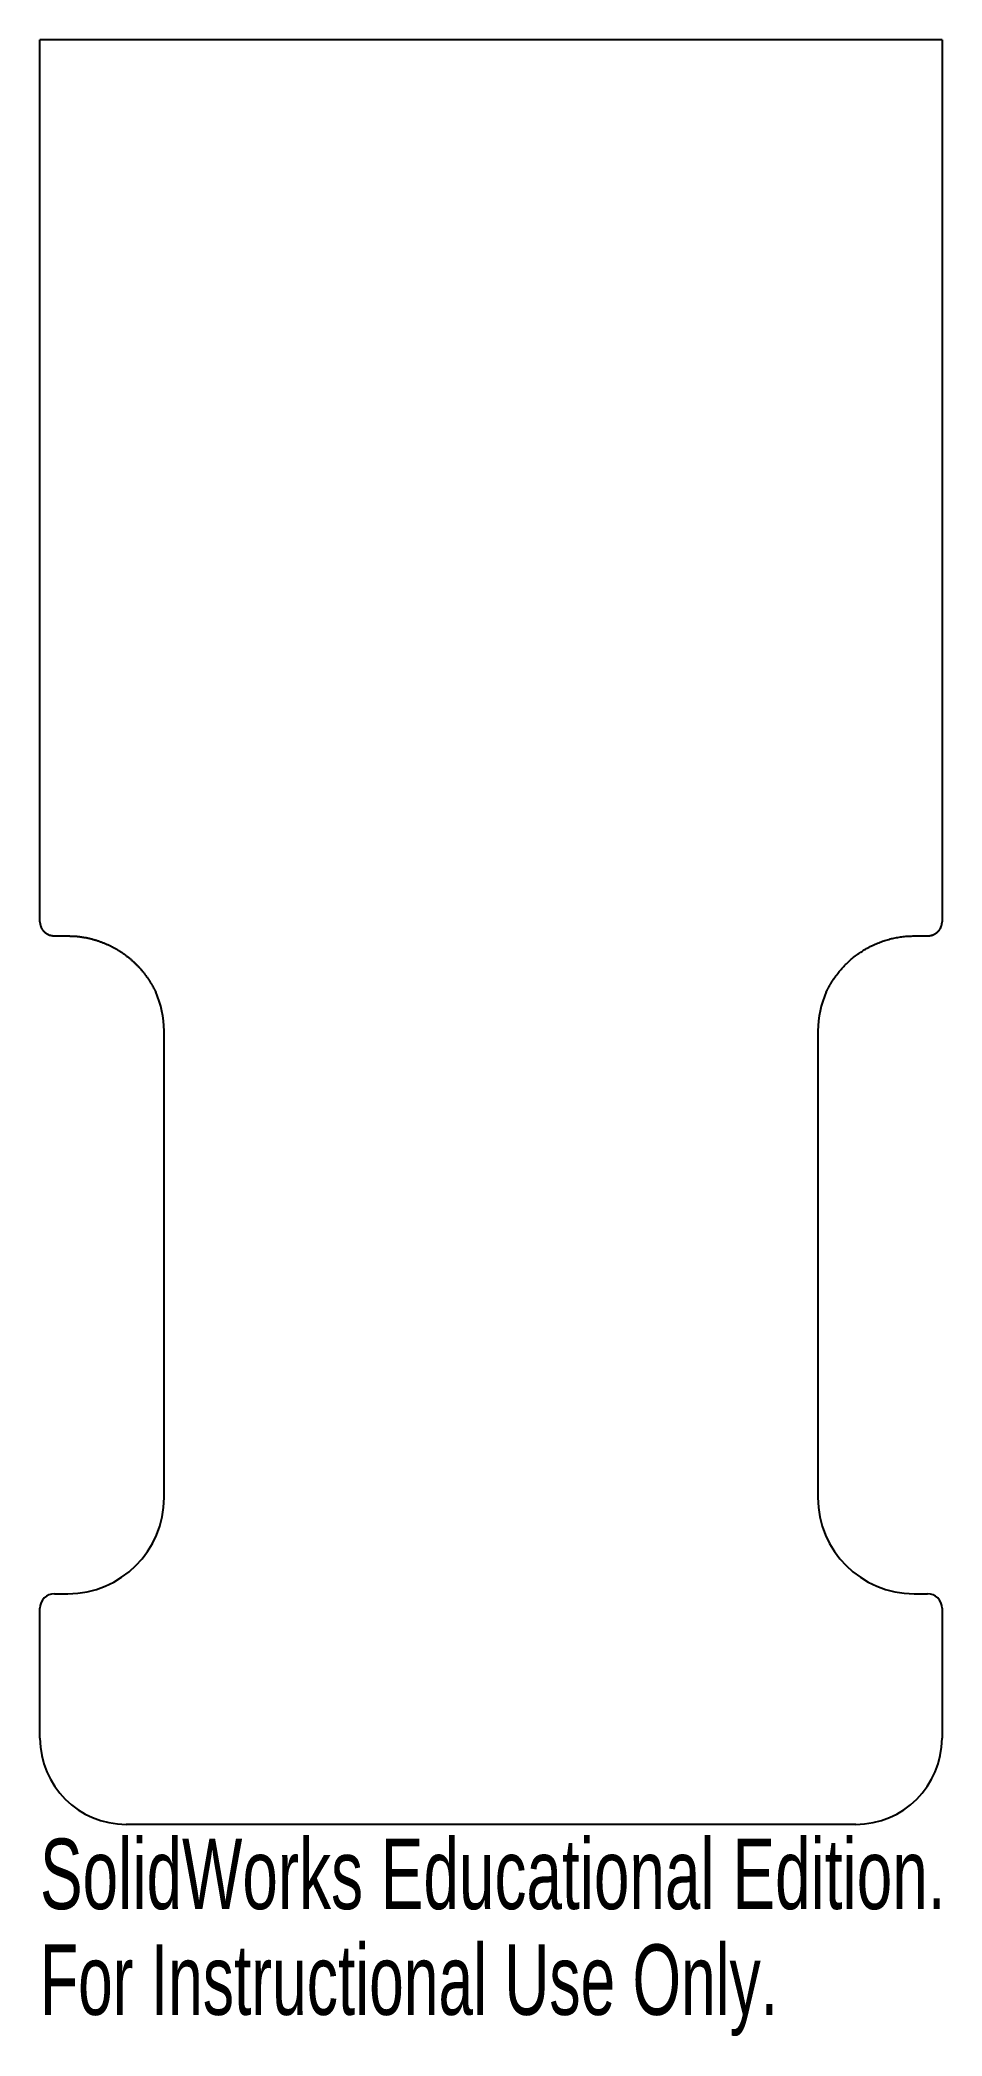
# Model space of a CAD drawing. Extents: x 0.2 to 6.3, y -8.7 to 5.
import ezdxf
from ezdxf.enums import TextEntityAlignment as Align

# ---------------------------------------------------------------- set-up
doc = ezdxf.new("R2010")
doc.units = 0
doc.layers.get('0').update_dxf_attribs({"linetype": 'CONTINUOUS'})

msp = doc.modelspace()

# ---------------------------------------------------------------- linework, layer by layer
at = {"color": 7, "linetype": 'CONTINUOUS'}
for p, q in [((6.341, 5.024), (0.159, 5.024)), ((0.159, -1.023), (0.159, 5.024)), ((6.341, 5.024), (6.341, -1.023)), ((0.259, -1.12), (0.35, -1.12)), ((6.15, -1.12), (6.241, -1.12)), ((1.009, -4.972), (1.009, -1.772)), ((5.491, -1.772), (5.491, -4.972)), ((0.159, -6.622), (0.159, -5.731)), ((0.259, -5.631), (0.35, -5.631)), ((6.15, -5.631), (6.241, -5.631)), ((6.341, -5.731), (6.341, -6.622)), ((5.75, -7.214), (0.75, -7.214))]:
    msp.add_line(p, q, dxfattribs=at)
for points in [[(0.159, -1.023), (0.159, -1.025), (0.159, -1.027), (0.159, -1.029), (0.159, -1.031), (0.16, -1.033), (0.16, -1.035), (0.16, -1.037), (0.161, -1.039), (0.161, -1.041), (0.161, -1.042), (0.162, -1.044), (0.162, -1.046), (0.162, -1.047), (0.163, -1.049), (0.163, -1.051), (0.163, -1.052), (0.164, -1.054), (0.164, -1.055), (0.165, -1.056), (0.165, -1.058), (0.166, -1.059), (0.166, -1.061), (0.167, -1.062), (0.168, -1.064), (0.169, -1.066), (0.17, -1.067), (0.17, -1.069), (0.171, -1.07), (0.172, -1.072), (0.173, -1.073), (0.174, -1.075), (0.175, -1.076), (0.176, -1.078), (0.177, -1.079), (0.178, -1.081), (0.179, -1.082), (0.18, -1.083), (0.181, -1.085), (0.182, -1.086), (0.184, -1.087), (0.185, -1.089), (0.186, -1.09), (0.187, -1.091), (0.188, -1.092), (0.19, -1.093), (0.191, -1.095), (0.192, -1.096), (0.194, -1.097), (0.195, -1.098), (0.196, -1.099), (0.198, -1.1), (0.199, -1.101), (0.2, -1.102), (0.202, -1.103), (0.203, -1.104), (0.205, -1.105), (0.206, -1.106), (0.207, -1.106), (0.209, -1.107), (0.21, -1.108), (0.212, -1.109), (0.213, -1.11), (0.215, -1.11), (0.217, -1.111), (0.218, -1.112), (0.22, -1.112), (0.221, -1.113), (0.223, -1.114), (0.225, -1.114), (0.226, -1.115), (0.228, -1.115), (0.23, -1.116), (0.231, -1.116), (0.233, -1.117), (0.235, -1.117), (0.236, -1.117), (0.238, -1.118), (0.24, -1.118), (0.242, -1.118), (0.244, -1.119), (0.245, -1.119), (0.247, -1.119), (0.249, -1.12), (0.251, -1.12), (0.253, -1.12), (0.255, -1.12), (0.257, -1.12), (0.259, -1.12)], [(6.241, -1.12), (6.243, -1.12), (6.245, -1.12), (6.247, -1.12), (6.249, -1.12), (6.251, -1.12), (6.253, -1.119), (6.254, -1.119), (6.256, -1.119), (6.258, -1.119), (6.26, -1.118), (6.262, -1.118), (6.263, -1.118), (6.265, -1.117), (6.267, -1.117), (6.268, -1.117), (6.27, -1.116), (6.272, -1.116), (6.273, -1.115), (6.275, -1.115), (6.277, -1.114), (6.278, -1.113), (6.28, -1.113), (6.281, -1.112), (6.283, -1.112), (6.285, -1.111), (6.286, -1.11), (6.288, -1.109), (6.289, -1.109), (6.291, -1.108), (6.292, -1.107), (6.294, -1.106), (6.295, -1.105), (6.296, -1.104), (6.298, -1.103), (6.299, -1.102), (6.301, -1.101), (6.302, -1.1), (6.303, -1.099), (6.305, -1.098), (6.306, -1.097), (6.308, -1.096), (6.309, -1.095), (6.31, -1.094), (6.311, -1.092), (6.313, -1.091), (6.314, -1.09), (6.315, -1.088), (6.317, -1.087), (6.318, -1.086), (6.319, -1.085), (6.32, -1.083), (6.321, -1.082), (6.322, -1.08), (6.323, -1.079), (6.324, -1.078), (6.325, -1.076), (6.326, -1.075), (6.327, -1.073), (6.328, -1.072), (6.329, -1.07), (6.33, -1.069), (6.331, -1.067), (6.331, -1.065), (6.332, -1.064), (6.333, -1.062), (6.334, -1.061), (6.334, -1.059), (6.335, -1.058), (6.335, -1.057), (6.336, -1.055), (6.336, -1.054), (6.337, -1.052), (6.337, -1.051), (6.337, -1.049), (6.338, -1.048), (6.338, -1.046), (6.339, -1.044), (6.339, -1.042), (6.339, -1.041), (6.339, -1.039), (6.34, -1.037), (6.34, -1.035), (6.34, -1.033), (6.341, -1.031), (6.341, -1.029), (6.341, -1.027), (6.341, -1.025), (6.341, -1.023)], [(0.35, -1.12), (0.355, -1.12), (0.361, -1.12), (0.366, -1.121), (0.371, -1.121), (0.376, -1.121), (0.381, -1.121), (0.386, -1.121), (0.391, -1.122), (0.396, -1.122), (0.401, -1.122), (0.406, -1.123), (0.411, -1.123), (0.416, -1.124), (0.421, -1.124), (0.425, -1.125), (0.43, -1.125), (0.435, -1.126), (0.439, -1.126), (0.444, -1.127), (0.448, -1.128), (0.453, -1.128), (0.457, -1.129), (0.462, -1.13), (0.466, -1.131), (0.471, -1.132), (0.476, -1.132), (0.481, -1.133), (0.485, -1.134), (0.49, -1.135), (0.495, -1.136), (0.5, -1.138), (0.504, -1.139), (0.509, -1.14), (0.514, -1.141), (0.519, -1.142), (0.523, -1.144), (0.528, -1.145), (0.533, -1.146), (0.537, -1.148), (0.542, -1.149), (0.547, -1.15), (0.551, -1.152), (0.556, -1.153), (0.561, -1.155), (0.565, -1.156), (0.57, -1.158), (0.574, -1.16), (0.579, -1.161), (0.584, -1.163), (0.588, -1.165), (0.593, -1.167), (0.597, -1.168), (0.602, -1.17), (0.606, -1.172), (0.611, -1.174), (0.615, -1.176), (0.62, -1.178), (0.624, -1.18), (0.628, -1.182), (0.633, -1.184), (0.637, -1.186), (0.642, -1.188), (0.646, -1.191), (0.65, -1.193), (0.655, -1.195), (0.659, -1.197), (0.663, -1.2), (0.668, -1.202), (0.672, -1.204), (0.676, -1.207), (0.68, -1.209), (0.685, -1.212), (0.689, -1.214), (0.693, -1.217), (0.697, -1.219), (0.701, -1.222), (0.706, -1.224), (0.71, -1.227), (0.714, -1.23), (0.718, -1.232), (0.722, -1.235), (0.726, -1.238), (0.73, -1.241), (0.734, -1.243), (0.738, -1.246), (0.742, -1.249), (0.746, -1.252), (0.749, -1.255), (0.753, -1.258), (0.757, -1.261), (0.761, -1.264), (0.765, -1.267), (0.769, -1.27), (0.772, -1.273), (0.776, -1.276), (0.78, -1.279), (0.783, -1.283), (0.787, -1.286), (0.791, -1.289), (0.794, -1.292), (0.798, -1.295), (0.802, -1.299), (0.805, -1.302), (0.809, -1.305), (0.812, -1.309), (0.816, -1.312), (0.819, -1.316), (0.823, -1.319), (0.826, -1.323), (0.829, -1.326), (0.833, -1.33), (0.836, -1.333), (0.839, -1.337), (0.842, -1.34), (0.845, -1.343), (0.848, -1.347), (0.851, -1.35), (0.854, -1.354), (0.857, -1.357), (0.86, -1.361), (0.863, -1.365), (0.866, -1.368), (0.869, -1.372), (0.872, -1.376), (0.875, -1.38), (0.878, -1.384), (0.881, -1.388), (0.884, -1.392), (0.887, -1.396), (0.89, -1.4), (0.893, -1.404), (0.896, -1.408), (0.899, -1.413), (0.902, -1.417), (0.904, -1.421), (0.907, -1.426)], [(5.593, -1.426), (5.598, -1.418), (5.603, -1.41), (5.609, -1.402), (5.614, -1.394), (5.62, -1.387), (5.626, -1.379), (5.631, -1.372), (5.637, -1.365), (5.643, -1.358), (5.649, -1.351), (5.655, -1.344), (5.661, -1.337), (5.667, -1.33), (5.673, -1.324), (5.68, -1.317), (5.686, -1.311), (5.693, -1.304), (5.699, -1.298), (5.706, -1.292), (5.712, -1.286), (5.719, -1.28), (5.726, -1.274), (5.733, -1.269), (5.74, -1.263), (5.747, -1.257), (5.755, -1.252), (5.762, -1.246), (5.77, -1.241), (5.777, -1.236), (5.785, -1.231), (5.793, -1.226), (5.8, -1.221), (5.808, -1.216), (5.816, -1.211), (5.824, -1.206), (5.832, -1.202), (5.841, -1.198), (5.849, -1.193), (5.857, -1.189), (5.865, -1.185), (5.874, -1.181), (5.882, -1.177), (5.89, -1.174), (5.899, -1.17), (5.907, -1.167), (5.916, -1.163), (5.925, -1.16), (5.933, -1.157), (5.942, -1.154), (5.95, -1.151), (5.959, -1.149), (5.968, -1.146), (5.976, -1.144), (5.985, -1.141), (5.994, -1.139), (6.002, -1.137), (6.011, -1.135), (6.02, -1.133), (6.029, -1.132), (6.038, -1.13), (6.047, -1.129), (6.056, -1.127), (6.065, -1.126), (6.074, -1.125), (6.084, -1.124), (6.093, -1.123), (6.102, -1.122), (6.112, -1.122), (6.121, -1.121), (6.131, -1.121), (6.14, -1.12), (6.15, -1.12)], [(0.907, -1.426), (0.909, -1.429), (0.911, -1.432), (0.913, -1.435), (0.915, -1.439), (0.917, -1.442), (0.919, -1.445), (0.921, -1.448), (0.923, -1.451), (0.925, -1.455), (0.927, -1.458), (0.929, -1.461), (0.931, -1.465), (0.933, -1.468), (0.934, -1.471), (0.936, -1.474), (0.938, -1.478), (0.94, -1.481), (0.942, -1.485), (0.943, -1.488), (0.945, -1.491), (0.947, -1.495), (0.949, -1.498), (0.95, -1.501), (0.952, -1.505)], [(5.548, -1.505), (5.55, -1.501), (5.551, -1.498), (5.553, -1.495), (5.555, -1.491), (5.557, -1.488), (5.558, -1.485), (5.56, -1.481), (5.562, -1.478), (5.564, -1.475), (5.565, -1.471), (5.567, -1.468), (5.569, -1.465), (5.571, -1.461), (5.573, -1.458), (5.575, -1.455), (5.577, -1.452), (5.579, -1.448), (5.581, -1.445), (5.582, -1.442), (5.584, -1.439), (5.586, -1.435), (5.588, -1.432), (5.591, -1.429), (5.593, -1.426)]]:
    msp.add_lwpolyline(points, dxfattribs=at)
for centre, radius, start, end in [((0.35, -1.772), 0.659, 0, 23.9697), ((6.15, -1.772), 0.659, 156.0303, 180), ((0.35, -4.972), 0.659, 270, 0), ((6.15, -4.972), 0.659, 180, 270), ((0.259, -5.731), 0.1, 90, 180), ((6.241, -5.731), 0.1, 360, 90), ((0.75, -6.622), 0.591, 180, 270), ((5.75, -6.622), 0.591, 270, 0)]:
    msp.add_arc(centre, radius, start, end, dxfattribs=at)

# ---------------------------------------------------------------- texts
for s, width, p in [('SolidWorks Educational Edition.', 0.677419, (0.159, -7.939)), ('For Instructional Use Only.', 0.661111, (0.159, -8.664))]:
    msp.add_text(s, height=0.48336, dxfattribs=dict(at, width=width)).set_placement(p, align=Align.BOTTOM_LEFT)

doc.saveas('drawing.dxf')
